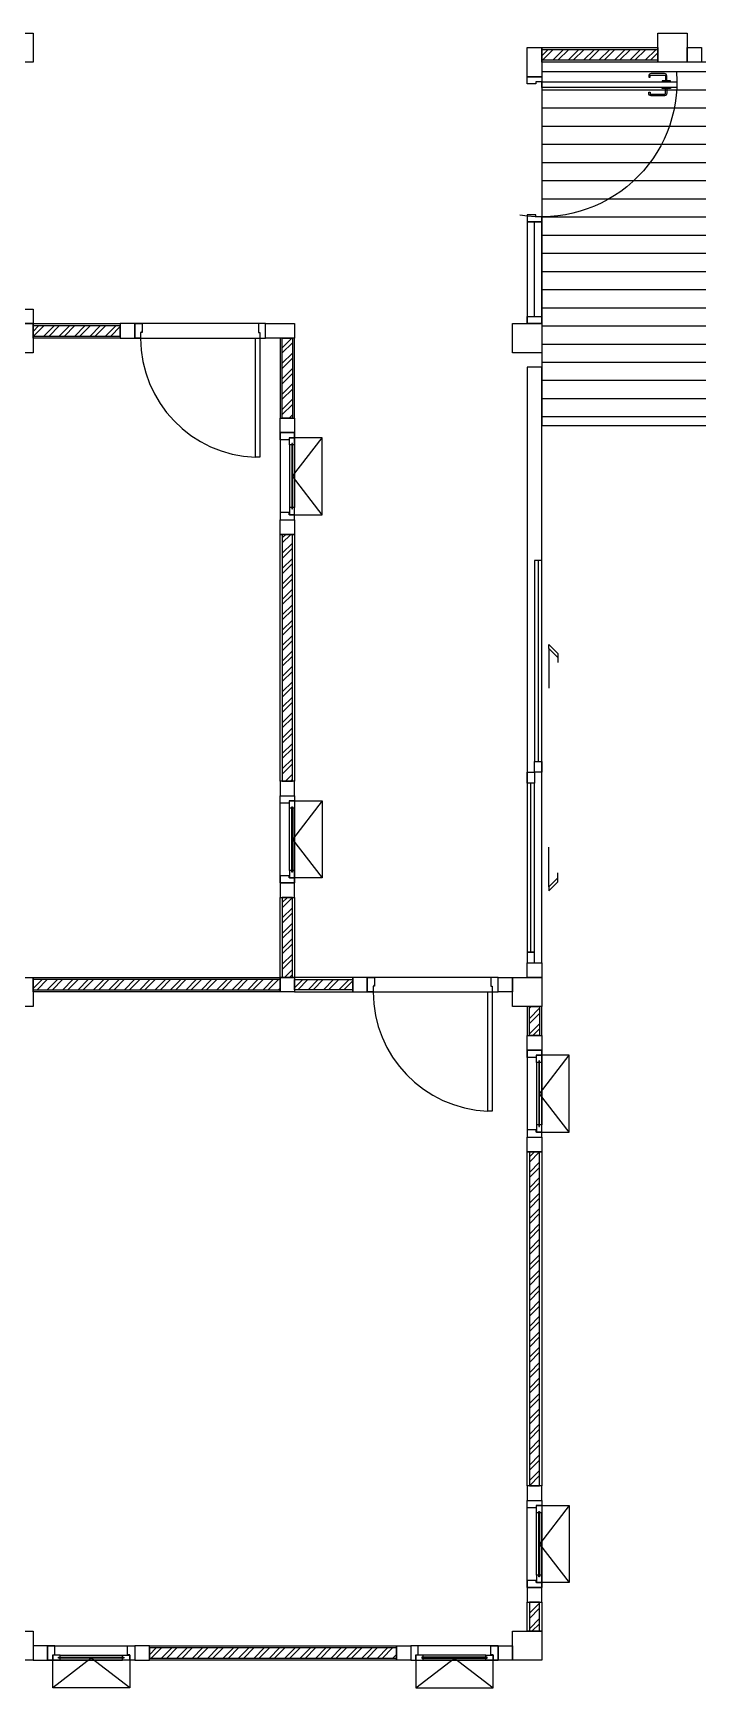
# Model space of a CAD drawing. Header units: inches. Extents: x -1366 to 1207, y -585 to 2554.
# Drawn here: x 729.41 to 733.99, y 1989.4 to 2000.79 of the extents above; entities that cross this region are included whole.
import ezdxf

# ---------------------------------------------------------------- set-up
doc = ezdxf.new("R2010")
doc.units = ezdxf.units.IN
doc.header["$MEASUREMENT"] = 0
for name, color, linetype in [('COLM', 3, 'CONTINUOUS'), ('DIM', 7, 'CONTINUOUS'), ('DOOR', 7, 'CONTINUOUS'), ('DOOR_SWNG', 1, 'CONTINUOUS'), ('Floor-2', 9, 'CONTINUOUS'), ('Floor-Hatch', 251, 'CONTINUOUS'), ('Floor-Wood', 37, 'CONTINUOUS'), ('WALL', 7, 'CONTINUOUS'), ('WALL_HATC', 251, 'CONTINUOUS'), ('wind', 7, 'CONTINUOUS')]:
    doc.layers.add(name, color=color, linetype=linetype)
pattern_1 = [(224.99694, (697.00614, 2007.709566), (0.05303018, -0.05303584), []), (224.99694, (696.97078, 2007.70957), (0.05303018, -0.05303584), [])]
pattern_2 = [(224.99694, (695.90614, 2005.1595), (0.05303018, -0.05303584), []), (224.99694, (695.870784, 2005.1595), (0.05303018, -0.05303584), [])]

# ---------------------------------------------------------------- blocks, each defined once
blk = doc.blocks.new('DR100SL9')
at = {"layer": 'DOOR'}
for points in [[(0.425, 1.03), (0.425, 0.1), (0.465, 0.1), (0.465, 1.03)], [(0.418, 0.986), (0.418, 0.929), (0.425, 0.929), (0.425, 0.986)], [(0.472, 0.986), (0.472, 0.929), (0.465, 0.929), (0.465, 0.986)], [(-0.45, 0), (-0.5, 0), (-0.5, 0.1), (-0.465, 0.1), (-0.465, 0.06), (-0.45, 0.06)], [(0.45, 0), (0.5, 0), (0.5, 0.1), (0.465, 0.1), (0.465, 0.06), (0.45, 0.06)]]:
    blk.add_lwpolyline(points, close=True, dxfattribs=at)
for points in [[(0.418, 0.961), (0.385, 0.961, 0.414214), (0.369, 0.945), (0.369, 0.853, 0.414214), (0.385, 0.837), (0.394, 0.837), (0.394, 0.847), (0.385, 0.847, -0.414214), (0.379, 0.853), (0.379, 0.945, -0.414214), (0.385, 0.951), (0.418, 0.951)], [(0.472, 0.961), (0.505, 0.961, -0.414214), (0.521, 0.945), (0.521, 0.853, -0.414214), (0.505, 0.837), (0.496, 0.837), (0.496, 0.847), (0.505, 0.847, 0.414214), (0.511, 0.853), (0.511, 0.945, 0.414214), (0.505, 0.951), (0.472, 0.951)]]:
    blk.add_lwpolyline(points, format="xyb", dxfattribs=at)
at = {"layer": 'DOOR', "color": 251}
blk.add_arc((0.465, 0.1), 0.93, 86.0985, 189.2571, dxfattribs=at)
blk = doc.blocks.new('DR090SL2')
at = {"layer": 'DOOR'}
for points in [[(-0.41, 0.87), (-0.38, 0.87), (-0.38, 0.05), (-0.41, 0.05)], [(-0.41, 0.05), (-0.45, 0.05), (-0.45, -0.05), (-0.4, -0.05), (-0.4, 0.01), (-0.41, 0.01)], [(0.4, 0), (0.4, 0.01), (0.41, 0.01), (0.41, 0.05), (0.45, 0.05), (0.45, -0.05), (0.4, -0.05), (0.4, 0.01)]]:
    blk.add_lwpolyline(points, close=True, dxfattribs=at)
at = {"layer": 'DOOR_SWNG'}
blk.add_arc((-0.41, 0.05), 0.82, 0, 87.9033, dxfattribs=at)

msp = doc.modelspace()

# ---------------------------------------------------------------- hatches: boundary and pattern name
at = {"layer": 'Floor-Wood'}
h = msp.add_hatch(dxfattribs=at)
h.set_pattern_fill('LINE', color=256)
h.set_pattern_definition([(0, (738.36167, 2014.7753), (0, 0.125), [])])
h.paths.add_polyline_path([(732.9117, 1998.0904), (743.9117, 1998.0904), (743.9117, 2000.5904), (732.9117, 2000.5904)])
at = {"layer": 'WALL_HATC'}
h = msp.add_hatch(dxfattribs=at)
h.set_pattern_fill('ANSI32', color=256, scale=0.2, angle=179.99694, style=0)
h.set_pattern_definition([(224.99694, (702.74492, 2009.57048), (0.05303018, -0.05303584), []), (224.99694, (702.70957, 2009.57048), (0.05303018, -0.05303584), [])])
h.paths.add_polyline_path([(732.9117, 2000.6054), (733.7117, 2000.6054), (733.7117, 2000.6754), (732.9117, 2000.6754)])
h = msp.add_hatch(dxfattribs=at)
h.set_pattern_fill('ANSI32', color=256, scale=0.2, angle=0.00306, style=0)
h.set_pattern_definition([(224.99694, (714.12782, 2011.1013), (0.05303018, -0.05303584), []), (224.99694, (714.09247, 2011.101305), (0.05303018, -0.05303584), [])])
h.paths.add_polyline_path([(729.4117, 1998.7054), (730.0117, 1998.7054), (730.0117, 1998.7754), (729.4117, 1998.7754)])
h = msp.add_hatch(dxfattribs=at)
h.set_pattern_fill('ANSI32', color=256, scale=0.2, angle=0.00306, style=0)
h.set_pattern_definition(pattern_2)
h.paths.add_polyline_path([(731.1967, 1998.6904), (731.1967, 1998.1403), (731.1267, 1998.1403), (731.1267, 1998.6904)])
h = msp.add_hatch(dxfattribs=at)
h.set_pattern_fill('ANSI32', color=256, scale=0.2, angle=359.99694, style=0)
h.set_pattern_definition(pattern_1)
h.paths.add_polyline_path([(731.1967, 1995.6405), (731.1967, 1997.3403), (731.1267, 1997.3403), (731.1267, 1995.6405)])
h = msp.add_hatch(dxfattribs=at)
h.set_pattern_fill('ANSI32', color=256, scale=0.2, angle=359.99694, style=0)
h.set_pattern_definition(pattern_1)
h.paths.add_polyline_path([(731.1967, 1995.6405), (731.1967, 1997.3403), (731.1267, 1997.3403), (731.1267, 1995.6405)])
h = msp.add_hatch(dxfattribs=at)
h.set_pattern_fill('ANSI32', color=256, scale=0.2, angle=359.99694, style=0)
h.set_pattern_definition(pattern_2)
h.paths.add_polyline_path([(731.1967, 1994.2904), (731.1967, 1994.8405), (731.1267, 1994.8405), (731.1267, 1994.2904)])
h = msp.add_hatch(dxfattribs=at)
h.set_pattern_fill('ANSI32', color=256, scale=0.2, angle=180.00306, style=0)
h.set_pattern_definition([(224.99694, (695.106134, 2007.709566), (0.05303018, -0.05303584), []), (224.99694, (695.07078, 2007.70957), (0.05303018, -0.05303584), [])])
h.paths.add_polyline_path([(731.1117, 1994.2754), (729.4117, 1994.2754), (729.4117, 1994.2054), (731.1117, 1994.2054)])
h = msp.add_hatch(dxfattribs=at)
h.set_pattern_fill('ANSI32', color=256, scale=0.2, angle=359.99694, style=0)
h.set_pattern_definition(pattern_1)
h.paths.add_polyline_path([(731.2117, 1994.2754), (731.6117, 1994.2754), (731.6117, 1994.2054), (731.2117, 1994.2054)])
h = msp.add_hatch(dxfattribs=at)
h.set_pattern_fill('ANSI32', color=256, scale=0.2, angle=180.00306, style=0)
h.set_pattern_definition([(224.99694, (721.66673, 2014.1015), (0.05303018, -0.05303584), []), (224.99694, (721.63138, 2014.1015), (0.05303018, -0.05303584), [])])
h.paths.add_polyline_path([(732.8967, 1994.0904), (732.8967, 1993.8904), (732.8267, 1993.8904), (732.8267, 1994.0904)])
h = msp.add_hatch(dxfattribs=at)
h.set_pattern_fill('ANSI32', color=256, scale=0.2, angle=179.99694, style=0)
h.set_pattern_definition([(224.99694, (721.666726, 2011.45133), (0.05303018, -0.05303584), []), (224.99694, (721.63137, 2011.451334), (0.05303018, -0.05303584), [])])
h.paths.add_polyline_path([(732.8967, 1990.7904), (732.8967, 1993.0904), (732.8267, 1993.0904), (732.8267, 1990.7904)])
h = msp.add_hatch(dxfattribs=at)
h.set_pattern_fill('ANSI32', color=256, scale=0.2, angle=179.99694, style=0)
h.set_pattern_definition([(224.99694, (721.66673, 2013.4014), (0.05303018, -0.05303584), []), (224.99694, (721.63138, 2013.4014), (0.05303018, -0.05303584), [])])
h.paths.add_polyline_path([(732.8967, 1989.7904), (732.8967, 1989.9904), (732.8267, 1989.9904), (732.8267, 1989.7904)])
h = msp.add_hatch(dxfattribs=at)
h.set_pattern_fill('ANSI32', color=256, scale=0.2, angle=0.00306, style=0)
h.set_pattern_definition([(224.99694, (710.12779, 2006.10127), (0.05303018, -0.05303584), []), (224.99694, (710.092434, 2006.10127), (0.05303018, -0.05303584), [])])
h.paths.add_polyline_path([(730.2118, 1989.6054), (731.9117, 1989.6054), (731.9117, 1989.6754), (730.2118, 1989.6754)])

# ---------------------------------------------------------------- linework, layer by layer
at = {"layer": 'COLM'}
for points in [[(729.4117, 2000.7904), (729.4117, 2000.5904), (729.2117, 2000.5904), (729.2117, 2000.7904)], [(733.9117, 2000.7904), (733.9117, 2000.5904), (733.7117, 2000.5904), (733.7117, 2000.7904)], [(729.4117, 1998.7904), (729.4117, 1998.5904), (729.2117, 1998.5904), (729.2117, 1998.7904)], [(732.9117, 1998.7904), (732.9117, 1998.5904), (732.7117, 1998.5904), (732.7117, 1998.7904)], [(729.4117, 1994.2904), (729.4117, 1994.0904), (729.2117, 1994.0904), (729.2117, 1994.2904)], [(732.9117, 1994.2904), (732.9117, 1994.0904), (732.7117, 1994.0904), (732.7117, 1994.2904)], [(729.4117, 1989.7904), (729.4117, 1989.5904), (729.2117, 1989.5904), (729.2117, 1989.7904)], [(732.9117, 1989.7904), (732.9117, 1989.5904), (732.7117, 1989.5904), (732.7117, 1989.7904)]]:
    msp.add_lwpolyline(points, close=True, dxfattribs=at)
at = {"layer": 'Floor-2'}
msp.add_lwpolyline([(732.9117, 1998.0904), (743.9117, 1998.0904), (743.9117, 2000.5904), (732.9117, 2000.5904)], close=True, dxfattribs=at)
at = {"layer": 'Floor-Hatch'}
for points in [[(730.1117, 1998.6904), (731.0117, 1998.6904), (731.0117, 1998.7904), (730.1117, 1998.7904)], [(731.7117, 1994.1904), (732.6117, 1994.1904), (732.6117, 1994.2904), (731.7117, 1994.2904)]]:
    msp.add_lwpolyline(points, close=True, dxfattribs=at)
at = {"layer": 'WALL'}
for points in [[(732.8117, 2000.4904), (732.8117, 2000.6904), (732.9117, 2000.6904), (732.9117, 2000.4904)], [(732.9117, 2000.6904), (733.7117, 2000.6904), (733.7117, 2000.5904), (732.9117, 2000.5904)], [(733.9117, 2000.5904), (733.9117, 2000.6904), (734.0117, 2000.6904), (734.0117, 2000.5904)], [(729.3117, 1998.7904), (729.3117, 1998.8904), (729.4117, 1998.8904), (729.4117, 1998.7904)], [(729.4117, 1998.7904), (730.0117, 1998.7904), (730.0117, 1998.6904), (729.4117, 1998.6904)], [(730.1117, 1998.6904), (730.1117, 1998.7904), (730.0117, 1998.7904), (730.0117, 1998.6904)], [(731.0117, 1998.6904), (731.0117, 1998.7904), (731.2117, 1998.7904), (731.2117, 1998.6904)], [(731.1117, 1998.6904), (731.1117, 1998.1403), (731.2117, 1998.1403), (731.2117, 1998.6904)], [(731.2117, 1998.1403), (731.2117, 1998.0403), (731.1117, 1998.0403), (731.1117, 1998.1403)], [(731.2117, 1997.3403), (731.1117, 1997.3403), (731.1117, 1997.4403), (731.2117, 1997.4403)], [(731.2117, 1997.3403), (731.2117, 1995.6405), (731.1117, 1995.6405), (731.1117, 1997.3403)], [(731.2117, 1997.3403), (731.2117, 1995.6405), (731.1117, 1995.6405), (731.1117, 1997.3403)], [(731.2117, 1995.6405), (731.1117, 1995.6405), (731.1117, 1995.5405), (731.2117, 1995.5405)], [(731.2117, 1994.8405), (731.2117, 1994.9405), (731.1117, 1994.9405), (731.1117, 1994.8405)], [(731.1117, 1994.2904), (731.1117, 1994.8405), (731.2117, 1994.8405), (731.2117, 1994.2904)], [(732.9117, 1994.2904), (732.8117, 1994.2904), (732.8117, 1994.3904), (732.9117, 1994.3904)], [(729.4117, 1994.2904), (731.1117, 1994.2904), (731.1117, 1994.1904), (729.4117, 1994.1904)], [(731.2117, 1994.2904), (731.2117, 1994.1904), (731.1117, 1994.1904), (731.1117, 1994.2904)], [(731.6117, 1994.2904), (731.2117, 1994.2904), (731.2117, 1994.1904), (731.6117, 1994.1904)], [(731.7117, 1994.1904), (731.7117, 1994.2904), (731.6117, 1994.2904), (731.6117, 1994.1904)], [(732.7117, 1994.2904), (732.7117, 1994.1904), (732.6117, 1994.1904), (732.6117, 1994.2904)], [(732.9117, 1993.8904), (732.9117, 1994.0904), (732.8117, 1994.0904), (732.8117, 1993.8904)], [(732.9117, 1993.8904), (732.9117, 1993.7904), (732.8117, 1993.7904), (732.8117, 1993.8904)], [(732.9117, 1993.0904), (732.8117, 1993.0904), (732.8117, 1993.1904), (732.9117, 1993.1904)], [(732.9117, 1993.0904), (732.9117, 1990.7904), (732.8117, 1990.7904), (732.8117, 1993.0904)], [(732.9117, 1990.7904), (732.8117, 1990.7904), (732.8117, 1990.6904), (732.9117, 1990.6904)], [(732.9117, 1989.9904), (732.9117, 1990.0904), (732.8117, 1990.0904), (732.8117, 1989.9904)], [(732.9117, 1989.9904), (732.9117, 1989.7904), (732.8117, 1989.7904), (732.8117, 1989.9904)], [(729.4118, 1989.5904), (729.5118, 1989.5904), (729.5118, 1989.6904), (729.4118, 1989.6904)], [(730.2118, 1989.5904), (730.2118, 1989.6904), (730.1118, 1989.6904), (730.1118, 1989.5904)], [(731.9117, 1989.5904), (730.2118, 1989.5904), (730.2118, 1989.6904), (731.9117, 1989.6904)], [(731.9117, 1989.5904), (731.9117, 1989.6904), (732.0117, 1989.6904), (732.0117, 1989.5904)], [(732.7117, 1989.5904), (732.6117, 1989.5904), (732.6117, 1989.6904), (732.7117, 1989.6904)]]:
    msp.add_lwpolyline(points, close=True, dxfattribs=at)
at = {"layer": 'WALL_HATC'}
for points in [[(732.9117, 2000.6054), (733.7117, 2000.6054), (733.7117, 2000.6754), (732.9117, 2000.6754)], [(729.4117, 1998.7054), (730.0117, 1998.7054), (730.0117, 1998.7754), (729.4117, 1998.7754)], [(731.1967, 1998.6904), (731.1967, 1998.1403), (731.1267, 1998.1403), (731.1267, 1998.6904)], [(731.1967, 1994.2904), (731.1967, 1994.8405), (731.1267, 1994.8405), (731.1267, 1994.2904)]]:
    msp.add_lwpolyline(points, close=True, dxfattribs=at)
for points in [[(731.1967, 1995.6405), (731.1967, 1997.3403), (731.1267, 1997.3403), (731.1267, 1995.6405), (731.1967, 1995.6405)], [(731.1967, 1995.6405), (731.1967, 1997.3403), (731.1267, 1997.3403), (731.1267, 1995.6405), (731.1967, 1995.6405)], [(731.1117, 1994.2754), (729.4117, 1994.2754), (729.4117, 1994.2054), (731.1117, 1994.2054), (731.1117, 1994.2754)], [(731.2117, 1994.2754), (731.6117, 1994.2754), (731.6117, 1994.2054), (731.2117, 1994.2054), (731.2117, 1994.2754)], [(732.8967, 1994.0904), (732.8967, 1993.8904), (732.8267, 1993.8904), (732.8267, 1994.0904), (732.8967, 1994.0904)], [(732.8967, 1990.7904), (732.8967, 1993.0904), (732.8267, 1993.0904), (732.8267, 1990.7904), (732.8967, 1990.7904)], [(732.8967, 1989.7904), (732.8967, 1989.9904), (732.8267, 1989.9904), (732.8267, 1989.7904), (732.8967, 1989.7904)], [(730.2118, 1989.6054), (731.9117, 1989.6054), (731.9117, 1989.6754), (730.2118, 1989.6754), (730.2118, 1989.6054)]]:
    msp.add_lwpolyline(points, dxfattribs=at)
at = {"layer": 'wind', "color": 8, "linetype": 'Continuous'}
for p, q in [((731.1767, 1997.9553), (731.1767, 1997.5253)), ((731.2117, 1997.9553), (731.2117, 1997.5253)), ((731.1767, 1995.0255), (731.1767, 1995.4554)), ((731.2117, 1995.0255), (731.2117, 1995.4554)), ((732.8767, 1993.7054), (732.8767, 1993.2754)), ((732.9117, 1993.7054), (732.9117, 1993.2754)), ((732.8767, 1990.1754), (732.8767, 1990.6054)), ((732.8767, 1990.1754), (732.8767, 1990.6054)), ((732.9117, 1990.1754), (732.9117, 1990.6054)), ((732.9117, 1990.1754), (732.9117, 1990.6054)), ((729.5968, 1989.6254), (730.0268, 1989.6254)), ((732.5267, 1989.6254), (732.0967, 1989.6254)), ((729.5968, 1989.5904), (730.0268, 1989.5904)), ((732.5267, 1989.5904), (732.0967, 1989.5904))]:
    msp.add_line(p, q, dxfattribs=at)
at = {"layer": 'wind'}
for p, q in [((732.8867, 1997.1602), (732.8867, 1995.7779)), ((732.8367, 1994.4654), (732.8367, 1995.6279))]:
    msp.add_line(p, q, dxfattribs=at)
at = {"layer": 'wind', "color": 8}
for p, q in [((732.9617, 1996.5548), (732.9617, 1996.282)), ((732.9617, 1994.9139), (732.9617, 1995.1867))]:
    msp.add_line(p, q, dxfattribs=at)
for points in [[(732.8117, 1998.7904), (732.9117, 1998.7904), (732.9117, 1999.4904), (732.8117, 1999.4904)], [(732.9117, 1994.3904), (732.9117, 1998.4904), (732.8117, 1998.4904), (732.8117, 1994.3904)], [(732.8617, 1997.1602), (732.8617, 1995.7779), (732.9117, 1995.7779), (732.9117, 1997.1602)], [(732.8617, 1994.4654), (732.8617, 1995.6279), (732.8117, 1995.6279), (732.8117, 1994.4654)]]:
    msp.add_lwpolyline(points, close=True, dxfattribs=at)
at = {"layer": 'wind'}
msp.add_lwpolyline([(732.8617, 1998.8404), (732.8617, 1999.4904)], dxfattribs=at)
for points in [[(732.8117, 1998.7904), (732.8117, 1998.8404), (732.9117, 1998.8404), (732.9117, 1998.7904)], [(731.2117, 1998.0403), (731.2117, 1998.0053), (731.1737, 1998.0053), (731.1737, 1997.9903), (731.1117, 1997.9903), (731.1117, 1998.0403)], [(731.2117, 1998.0053), (731.2117, 1997.9553), (731.1767, 1997.9553), (731.1767, 1998.0053)], [(731.2117, 1997.4403), (731.2117, 1997.4753), (731.1737, 1997.4753), (731.1737, 1997.4903), (731.1117, 1997.4903), (731.1117, 1997.4403)], [(731.2117, 1997.4753), (731.2117, 1997.5253), (731.1767, 1997.5253), (731.1767, 1997.4753)], [(732.8617, 1995.7029), (732.8617, 1995.7779), (732.9117, 1995.7779), (732.9117, 1995.7029)], [(732.8617, 1995.7029), (732.8617, 1995.6279), (732.8117, 1995.6279), (732.8117, 1995.7029)], [(731.2117, 1995.5405), (731.2117, 1995.5054), (731.1737, 1995.5054), (731.1737, 1995.4904), (731.1117, 1995.4904), (731.1117, 1995.5405)], [(731.2117, 1995.5054), (731.2117, 1995.4554), (731.1767, 1995.4554), (731.1767, 1995.5054)], [(731.2117, 1994.9405), (731.2117, 1994.9755), (731.1737, 1994.9755), (731.1737, 1994.9905), (731.1117, 1994.9905), (731.1117, 1994.9405)], [(731.2117, 1994.9755), (731.2117, 1995.0255), (731.1767, 1995.0255), (731.1767, 1994.9755)], [(732.8617, 1994.3904), (732.8617, 1994.4654), (732.8117, 1994.4654), (732.8117, 1994.3904)], [(732.9117, 1993.7904), (732.9117, 1993.7554), (732.8737, 1993.7554), (732.8737, 1993.7404), (732.8117, 1993.7404), (732.8117, 1993.7904)], [(732.9117, 1993.7554), (732.9117, 1993.7054), (732.8767, 1993.7054), (732.8767, 1993.7554)], [(732.9117, 1993.2254), (732.9117, 1993.2754), (732.8767, 1993.2754), (732.8767, 1993.2254)], [(732.9117, 1993.1904), (732.9117, 1993.2254), (732.8737, 1993.2254), (732.8737, 1993.2404), (732.8117, 1993.2404), (732.8117, 1993.1904)], [(732.9117, 1990.6904), (732.9117, 1990.6554), (732.8737, 1990.6554), (732.8737, 1990.6404), (732.8117, 1990.6404), (732.8117, 1990.6904)], [(732.9117, 1990.6904), (732.9117, 1990.6554), (732.8737, 1990.6554), (732.8737, 1990.6404), (732.8117, 1990.6404), (732.8117, 1990.6904)], [(732.9117, 1990.6554), (732.9117, 1990.6054), (732.8767, 1990.6054), (732.8767, 1990.6554)], [(732.9117, 1990.6554), (732.9117, 1990.6054), (732.8767, 1990.6054), (732.8767, 1990.6554)], [(732.9117, 1990.0904), (732.9117, 1990.1254), (732.8737, 1990.1254), (732.8737, 1990.1404), (732.8117, 1990.1404), (732.8117, 1990.0904)], [(732.9117, 1990.1254), (732.9117, 1990.1754), (732.8767, 1990.1754), (732.8767, 1990.1254)], [(729.5118, 1989.5904), (729.5468, 1989.5904), (729.5468, 1989.6284), (729.5618, 1989.6284), (729.5618, 1989.6904), (729.5118, 1989.6904)], [(729.5468, 1989.5904), (729.5968, 1989.5904), (729.5968, 1989.6254), (729.5468, 1989.6254)], [(730.0768, 1989.5904), (730.0268, 1989.5904), (730.0268, 1989.6254), (730.0768, 1989.6254)], [(730.1118, 1989.5904), (730.0768, 1989.5904), (730.0768, 1989.6284), (730.0618, 1989.6284), (730.0618, 1989.6904), (730.1118, 1989.6904)], [(732.0117, 1989.5904), (732.0467, 1989.5904), (732.0467, 1989.6284), (732.0617, 1989.6284), (732.0617, 1989.6904), (732.0117, 1989.6904)], [(732.0467, 1989.5904), (732.0967, 1989.5904), (732.0967, 1989.6254), (732.0467, 1989.6254)], [(732.5767, 1989.5904), (732.5267, 1989.5904), (732.5267, 1989.6254), (732.5767, 1989.6254)], [(732.6117, 1989.5904), (732.5767, 1989.5904), (732.5767, 1989.6284), (732.5617, 1989.6284), (732.5617, 1989.6904), (732.6117, 1989.6904)]]:
    msp.add_lwpolyline(points, close=True, dxfattribs=at)
at = {"layer": 'wind', "color": 8, "linetype": 'Continuous'}
for points in [[(731.1117, 1998.0403), (731.1117, 1997.4403), (731.2117, 1997.4403), (731.2117, 1998.0403)], [(731.1117, 1994.9405), (731.1117, 1995.5405), (731.2117, 1995.5405), (731.2117, 1994.9405)], [(732.8117, 1993.7904), (732.8117, 1993.1904), (732.9117, 1993.1904), (732.9117, 1993.7904)], [(732.8117, 1990.0904), (732.8117, 1990.6904), (732.9117, 1990.6904), (732.9117, 1990.0904)], [(732.8117, 1990.0904), (732.8117, 1990.6904), (732.9117, 1990.6904), (732.9117, 1990.0904)], [(729.5118, 1989.6904), (730.1118, 1989.6904), (730.1118, 1989.5904), (729.5118, 1989.5904)], [(732.6117, 1989.6904), (732.0117, 1989.6904), (732.0117, 1989.5904), (732.6117, 1989.5904)]]:
    msp.add_lwpolyline(points, close=True, dxfattribs=at)
at = {"layer": 'wind', "color": 6}
for points in [[(731.1912, 1997.5153), (731.1972, 1997.5153), (731.1972, 1997.9653), (731.1912, 1997.9653)], [(731.1912, 1995.4655), (731.1972, 1995.4655), (731.1972, 1995.0154), (731.1912, 1995.0154)], [(732.8912, 1993.2654), (732.8972, 1993.2654), (732.8972, 1993.7154), (732.8912, 1993.7154)], [(732.8912, 1990.6154), (732.8972, 1990.6154), (732.8972, 1990.1654), (732.8912, 1990.1654)], [(732.8912, 1990.6154), (732.8972, 1990.6154), (732.8972, 1990.1654), (732.8912, 1990.1654)], [(730.0368, 1989.6109), (730.0368, 1989.6049), (729.5868, 1989.6049), (729.5868, 1989.6109)], [(732.0867, 1989.6109), (732.0867, 1989.6049), (732.5367, 1989.6049), (732.5367, 1989.6109)]]:
    msp.add_lwpolyline(points, close=True, dxfattribs=at)
at = {"layer": 'wind', "color": 251, "linetype": 'Continuous'}
for points in [[(731.4018, 1997.4753), (731.1972, 1997.7403), (731.4018, 1998.0053)], [(731.4018, 1995.5054), (731.1972, 1995.2405), (731.4018, 1994.9755)], [(733.1018, 1993.2254), (732.8972, 1993.4904), (733.1018, 1993.7554)], [(733.1018, 1990.6554), (732.8972, 1990.3904), (733.1018, 1990.1254)], [(733.1018, 1990.6554), (732.8972, 1990.3904), (733.1018, 1990.1254)], [(730.0768, 1989.4003), (729.8118, 1989.6049), (729.5468, 1989.4003)], [(732.0467, 1989.4003), (732.3117, 1989.6049), (732.5767, 1989.4003)]]:
    msp.add_lwpolyline(points, dxfattribs=at)
at = {"layer": 'wind', "color": 8, "linetype": 'Continuous'}
for points in [[(731.2117, 1997.4753), (731.4018, 1997.4753), (731.4018, 1998.0053), (731.2117, 1998.0053)], [(731.2117, 1995.5054), (731.4018, 1995.5054), (731.4018, 1994.9755), (731.2117, 1994.9755)], [(732.9117, 1993.2254), (733.1018, 1993.2254), (733.1018, 1993.7554), (732.9117, 1993.7554)], [(732.9117, 1990.6554), (733.1018, 1990.6554), (733.1018, 1990.1254), (732.9117, 1990.1254)], [(732.9117, 1990.6554), (733.1018, 1990.6554), (733.1018, 1990.1254), (732.9117, 1990.1254)], [(730.0768, 1989.5904), (730.0768, 1989.4003), (729.5468, 1989.4003), (729.5468, 1989.5904)], [(732.0467, 1989.5904), (732.0467, 1989.4003), (732.5767, 1989.4003), (732.5767, 1989.5904)]]:
    msp.add_lwpolyline(points, dxfattribs=at)
at = {"layer": 'wind', "color": 8}
for points in [[(733.0236, 1996.493), (732.9617, 1996.5548), (732.9617, 1996.5831), (733.0236, 1996.5212), (733.0236, 1996.493), (733.0236, 1996.4581)], [(733.0236, 1994.9758), (732.9617, 1994.9139), (732.9617, 1994.8856), (733.0236, 1994.9475), (733.0236, 1994.9758), (733.0236, 1995.0106)]]:
    msp.add_lwpolyline(points, dxfattribs=at)

# ---------------------------------------------------------------- block references
at = {"layer": 'DIM', "rotation": 180}
for p in [(730.5617, 1998.7404), (732.1617, 1994.2404)]:
    msp.add_blockref('DR090SL2', p, dxfattribs=at)
at = {"layer": 'WALL', "xscale": -1, "rotation": 270}
msp.add_blockref('DR100SL9', (732.8117, 1999.9904), dxfattribs=at)

doc.saveas('drawing.dxf')
